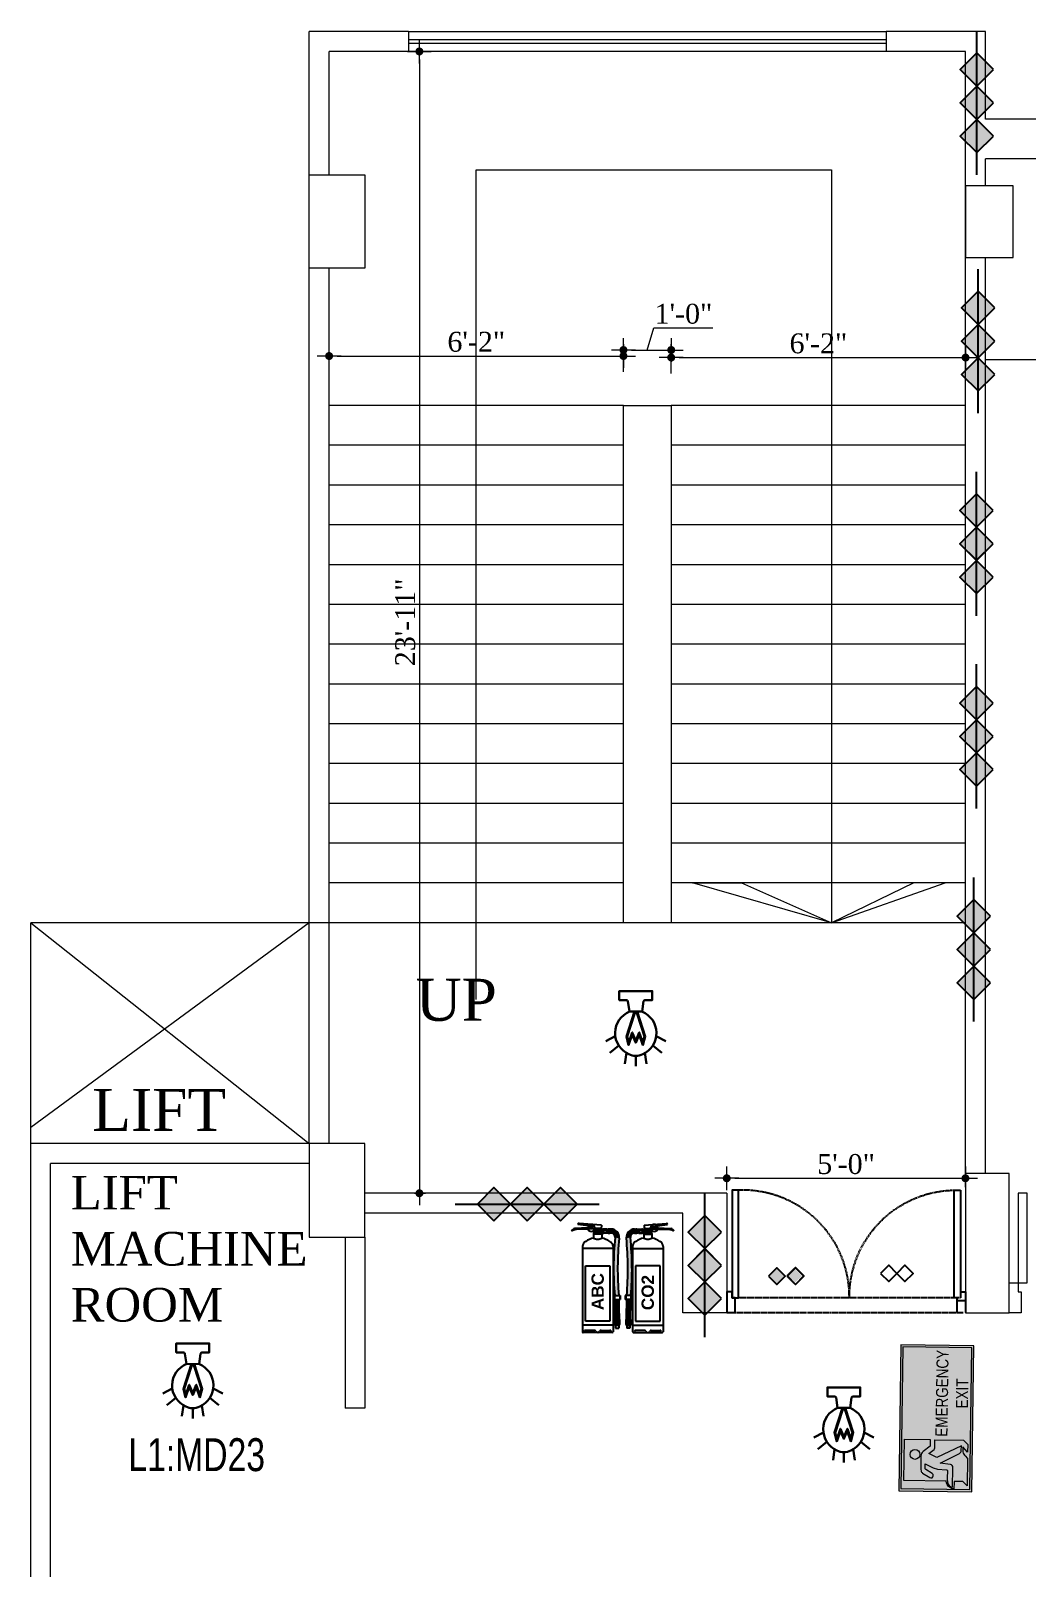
# Model space of a CAD drawing. Header units: inches. Extents: x -250485 to 735580, y -140410 to 288049.
# Drawn here: x 48651.8 to 48902.3, y 21495.1 to 21881.6 of the extents above; entities that cross this region are included whole.
import ezdxf

# ---------------------------------------------------------------- set-up
doc = ezdxf.new("R2010")
doc.units = ezdxf.units.IN
doc.header["$MEASUREMENT"] = 0
doc.header["$PDMODE"] = 35
doc.linetypes.add('DASH', pattern=[0.35, 0.25, -0.1])
doc.layers.get('0').update_dxf_attribs({"lineweight": 0})
doc.layers.get('Defpoints').update_dxf_attribs({"lineweight": 0})
for name, color, linetype in [('bp door', 40, 'Continuous'), ('fire rated wall', 7, 'Continuous'), ('FIREACC', 30, 'Continuous'), ('OUTSIDE', 253, 'Continuous')]:
    doc.layers.add(name, color=color, linetype=linetype)
for name, color, linetype, lineweight in [('COLUMN-2', 102, 'Continuous', 0), ('DIM 01', 250, 'Continuous', 9), ('DIM_WORKING', 7, 'Continuous', 0), ('DOOR', 222, 'Continuous', 0), ('Emergency Light', 251, 'Continuous', 15), ('Layer1', 134, 'Continuous', 0), ('sheet', 7, 'Continuous', 15), ('Smoke Detector', 7, 'Continuous', 15), ('Stair', 171, 'Continuous', 0), ('SYMBLE', 86, 'Continuous', 0), ('wall', 7, 'Continuous', 0), ('WALL (I)', 7, 'Continuous', 0), ('window', 140, 'Continuous', 0)]:
    doc.layers.add(name, color=color, linetype=linetype, lineweight=lineweight)
doc.styles.add('ARCH', font='times.ttf')
doc.styles.add('DIM-3', font='arial.ttf', dxfattribs={"width": 0.8, "height": 6})
doc.styles.add('REG', font='times.ttf')
doc.styles.get("Standard").update_dxf_attribs({"font": 'arialbd.ttf', "height": 24})
doc.dimstyles.new('Dim-Pres', dxfattribs={"dimtxt": 5.5, "dimasz": 2, "dimexe": 1.5, "dimexo": 1.5, "dimgap": 1, "dimtad": 3, "dimdec": 0, "dimzin": 3, "dimdsep": 46, "dimlunit": 4, "dimtxsty": 'REG', "dimblk": 'point', "dimcen": 2, "dimclrd": 256, "dimclre": 256, "dimclrt": 7, "dimadec": 0, "dimazin": 0, "dimtfac": 0.75, "dimtdec": 0, "dimtmove": 1, "dimatfit": 3, "dimldrblk": 'point', "dimfxl": 0, "dimtolj": 1, "dimtzin": 0, "dimlwd": -1, "dimlwe": -1, "dimarcsym": 1})

# ---------------------------------------------------------------- blocks, each defined once
blk = doc.blocks.new('bfg')
at = {"layer": 'fire rated wall'}
h = blk.add_hatch(color=1, dxfattribs=at)
h.dxf.hatch_style = 1
h.paths.add_polyline_path([(9432308.7, -5613534.5), (9432321.4, -5613547.3), (9432334.2, -5613534.5)])
h.paths.add_polyline_path([(9432334.2, -5613534.5), (9432321.4, -5613521.8), (9432308.7, -5613534.5)])
h.paths.add_polyline_path([(9432334.2, -5613534.5), (9432359.7, -5613534.5), (9432346.9, -5613521.8)])
h.paths.add_polyline_path([(9432334.2, -5613534.5), (9432346.9, -5613547.3), (9432359.7, -5613534.5)])
at = {"layer": 'fire rated wall', "color": 1, "elevation": 0}
for points in [[(9432321.4, -5613547.3), (9432334.2, -5613534.5), (9432321.4, -5613521.8), (9432308.7, -5613534.5)], [(9432346.9, -5613547.3), (9432359.7, -5613534.5), (9432346.9, -5613521.8), (9432334.2, -5613534.5)]]:
    blk.add_lwpolyline(points, close=True, dxfattribs=at)
blk.add_lwpolyline([(9432291.7, -5613534.5), (9432376.7, -5613534.5)], dxfattribs=at)
blk = doc.blocks.new('3HR RATE')
at = {"layer": 'fire rated wall', "xscale": 1.292997314696549, "yscale": 1.292997314696549, "zscale": 1.292997314696549}
for p in [(-12191616.2, 7245476.7), (-12191583.2, 7245476.7)]:
    blk.add_blockref('bfg', p, dxfattribs=at)
blk = doc.blocks.new('dot')
at = {"color": 4}
for p, q in [((-1.5, 0), (1.5, 0)), ((0, 1.5), (0, -1.5))]:
    blk.add_line(p, q, dxfattribs=at)
at = {"color": 6, "const_width": 0.5}
blk.add_lwpolyline([(-0.25, 0, 1), (0.25, 0, 1)], format="xyb", close=True, dxfattribs=at)
blk = doc.blocks.new('point')
blk.add_blockref('dot', (0, 0))
blk = doc.blocks.new('*D618')
at = {"layer": 'Defpoints', "color": 0, "ltscale": 30, "transparency": 16777216}
for p in [(48886.71, 21593.17), (48826.71, 21589.4), (48886.71, 21589.4)]:
    blk.add_point(p, dxfattribs=at)
at = {"layer": 'Layer1', "ltscale": 30, "transparency": 16777216}
for p, q in [((48826.71, 21590.9), (48826.71, 21594.67)), ((48828.71, 21593.17), (48884.71, 21593.17)), ((48886.71, 21590.9), (48886.71, 21594.67))]:
    blk.add_line(p, q, dxfattribs=at)
at = {"layer": 'Layer1', "ltscale": 30, "transparency": 16777216, "xscale": 2, "yscale": 2, "zscale": 2, "rotation": 180}
blk.add_blockref('point', (48826.71, 21593.17), dxfattribs=at)
at = {"layer": 'Layer1', "ltscale": 30, "transparency": 16777216, "xscale": 2, "yscale": 2, "zscale": 2}
blk.add_blockref('point', (48886.71, 21593.17), dxfattribs=at)
at = {"layer": 'Layer1', "color": 7, "ltscale": 30, "transparency": 16777216, "insert": (48856.71, 21596.71), "char_height": 5, "attachment_point": 5, "style": 'REG'}
blk.add_mtext('\\A1;5\'-0"', dxfattribs=at)
blk = doc.blocks.new('*D620')
at = {"layer": 'Defpoints', "color": 0, "ltscale": 30, "transparency": 16777216}
for p in [(48800.75, 21799.85), (48726.75, 21787.4), (48800.75, 21787.4)]:
    blk.add_point(p, dxfattribs=at)
at = {"layer": 'Layer1', "ltscale": 30, "transparency": 16777216}
for p, q in [((48726.75, 21795.85), (48726.75, 21801.35)), ((48800.75, 21795.85), (48800.75, 21801.35)), ((48728.75, 21799.85), (48798.75, 21799.85))]:
    blk.add_line(p, q, dxfattribs=at)
at = {"layer": 'Layer1', "ltscale": 30, "transparency": 16777216, "xscale": 2, "yscale": 2, "zscale": 2, "rotation": 180}
blk.add_blockref('point', (48726.75, 21799.85), dxfattribs=at)
at = {"layer": 'Layer1', "ltscale": 30, "transparency": 16777216, "xscale": 2, "yscale": 2, "zscale": 2}
blk.add_blockref('point', (48800.75, 21799.85), dxfattribs=at)
at = {"layer": 'Layer1', "color": 7, "ltscale": 30, "transparency": 16777216, "insert": (48763.75, 21803.4), "char_height": 5, "attachment_point": 5, "style": 'REG'}
blk.add_mtext('\\A1;6\'-2"', dxfattribs=at)
blk = doc.blocks.new('*D621')
at = {"layer": 'Defpoints', "color": 0, "ltscale": 30, "transparency": 16777216}
for p in [(48812.75, 21801.36), (48800.75, 21787.4), (48812.75, 21787.4)]:
    blk.add_point(p, dxfattribs=at)
at = {"layer": 'Layer1', "ltscale": 30, "transparency": 16777216}
for p, q in [((48806.75, 21801.36), (48808.42, 21806.9)), ((48808.42, 21806.9), (48823.25, 21806.9)), ((48800.75, 21797.36), (48800.75, 21802.86)), ((48802.75, 21801.36), (48810.75, 21801.36)), ((48812.75, 21797.36), (48812.75, 21802.86))]:
    blk.add_line(p, q, dxfattribs=at)
at = {"layer": 'Layer1', "ltscale": 30, "transparency": 16777216, "xscale": 2, "yscale": 2, "zscale": 2, "rotation": 180}
blk.add_blockref('point', (48800.75, 21801.36), dxfattribs=at)
at = {"layer": 'Layer1', "ltscale": 30, "transparency": 16777216, "xscale": 2, "yscale": 2, "zscale": 2}
blk.add_blockref('point', (48812.75, 21801.36), dxfattribs=at)
at = {"layer": 'Layer1', "color": 7, "ltscale": 30, "transparency": 16777216, "insert": (48815.83, 21810.44), "char_height": 5, "attachment_point": 5, "style": 'REG'}
blk.add_mtext('\\A1;1\'-0"', dxfattribs=at)
blk = doc.blocks.new('*D622')
at = {"layer": 'Defpoints', "color": 0, "ltscale": 30, "transparency": 16777216}
for p in [(48886.75, 21799.46), (48812.75, 21787.4), (48886.75, 21787.4)]:
    blk.add_point(p, dxfattribs=at)
at = {"layer": 'Layer1', "ltscale": 30, "transparency": 16777216}
for p, q in [((48812.75, 21795.46), (48812.75, 21800.96)), ((48886.75, 21795.46), (48886.75, 21800.96)), ((48814.75, 21799.46), (48884.75, 21799.46))]:
    blk.add_line(p, q, dxfattribs=at)
at = {"layer": 'Layer1', "ltscale": 30, "transparency": 16777216, "xscale": 2, "yscale": 2, "zscale": 2, "rotation": 180}
blk.add_blockref('point', (48812.75, 21799.46), dxfattribs=at)
at = {"layer": 'Layer1', "ltscale": 30, "transparency": 16777216, "xscale": 2, "yscale": 2, "zscale": 2}
blk.add_blockref('point', (48886.75, 21799.46), dxfattribs=at)
at = {"layer": 'Layer1', "color": 7, "ltscale": 30, "transparency": 16777216, "insert": (48849.75, 21803), "char_height": 5, "attachment_point": 5, "style": 'REG'}
blk.add_mtext('\\A1;6\'-2"', dxfattribs=at)
blk = doc.blocks.new('*D623')
at = {"layer": 'Defpoints', "color": 0, "ltscale": 30, "transparency": 16777216}
for p in [(48746.75, 21876.4), (48746.75, 21589.4), (48749.45, 21589.4)]:
    blk.add_point(p, dxfattribs=at)
at = {"layer": 'Layer1', "ltscale": 30, "transparency": 16777216}
for p, q in [((48748.25, 21876.4), (48750.95, 21876.4)), ((48749.45, 21874.4), (48749.45, 21591.4)), ((48748.25, 21589.4), (48750.95, 21589.4))]:
    blk.add_line(p, q, dxfattribs=at)
at = {"layer": 'Layer1', "ltscale": 30, "transparency": 16777216, "xscale": 2, "yscale": 2, "zscale": 2}
for p, rotation in [((48749.45, 21876.4), 90), ((48749.45, 21589.4), 270)]:
    blk.add_blockref('point', p, dxfattribs=dict(at, rotation=rotation))
at = {"layer": 'Layer1', "color": 7, "ltscale": 30, "transparency": 16777216, "insert": (48745.91, 21732.9), "char_height": 5, "attachment_point": 5, "rotation": 90, "style": 'REG'}
blk.add_mtext('\\A1;23\'-11"', dxfattribs=at)
blk = doc.blocks.new('ffhfhdghf')
at = {"ltscale": 100000, "extrusion": (0.163724, -1.51968e-14, 0.986506)}
h = blk.add_hatch(color=1, dxfattribs=at)
h.paths.add_polyline_path([(-12451.4, -21739.93), (-12453.48, -21742), (-12451.41, -21744.06), (-12451.4, -21744.06), (-12451.4, -21744.06), (-12449.33, -21742)])
h.paths.add_polyline_path([(-12453.48, -21746.13), (-12451.4, -21748.2), (-12449.33, -21746.13), (-12451.4, -21744.06), (-12451.4, -21744.07), (-12451.41, -21744.06)])
at = {"ltscale": 100000}
h = blk.add_hatch(color=1, dxfattribs=at)
h.paths.add_polyline_path([(22064.87, -12450.74), (22066.97, -12452.84), (22069.06, -12450.75), (22069.05, -12450.74), (22069.06, -12450.73), (22066.97, -12448.64)])
h.paths.add_polyline_path([(22071.15, -12452.84), (22073.25, -12450.74), (22071.15, -12448.64), (22069.06, -12450.73), (22069.07, -12450.74), (22069.06, -12450.75)])
at = {"layer": 'bp door', "color": 1}
for p, q in [((22023.72, -12446.8), (22023.72, -12441.53)), ((22025.84, -12441.53), (22025.84, -12445.22)), ((22025.04, -12446.8), (22023.72, -12446.8)), ((22025.04, -12472.32), (22025.04, -12445.22)), ((22026.63, -12445.22), (22026.63, -12472.32))]:
    blk.add_line(p, q, dxfattribs=at)
at = {"layer": 'bp door', "color": 1, "linetype": 'DASH'}
for p, q in [((22081.61, -12441.53), (22024.25, -12441.53)), ((22025.04, -12445.22), (22080.82, -12445.22))]:
    blk.add_line(p, q, dxfattribs=at)
at = {"layer": 'bp door', "color": 1, "extrusion": (-0.163724, 0, 0.986506)}
blk.add_line((22023.72, -12444.53), (22025.78, -12444.53, 0.34), dxfattribs=at)
at = {"layer": 'bp door', "color": 1}
for points in [[(22081.61, -12445.22), (22082.41, -12445.22), (22082.41, -12446.8), (22083.72, -12446.8), (22083.72, -12441.53), (22081.61, -12441.53)], [(22080.82, -12472.32), (22082.41, -12472.32), (22082.41, -12445.22), (22080.82, -12445.22)], [(22068.56, -12450.75), (22066.46, -12448.65), (22064.36, -12450.75), (22066.46, -12452.85)], [(22068.57, -12450.74), (22066.47, -12448.64), (22064.37, -12450.74), (22066.47, -12452.84)], [(22073.25, -12450.74), (22071.15, -12448.64), (22069.05, -12450.74), (22071.15, -12452.84)]]:
    blk.add_lwpolyline(points, close=True, dxfattribs=at)
at = {"layer": 'bp door', "color": 1, "extrusion": (0.163724, -1.51968e-14, 0.986506), "elevation": 3605.81}
for points in [[(-12451.41, -21744.06), (-12449.34, -21741.99), (-12451.41, -21739.92), (-12453.48, -21741.99)], [(-12451.4, -21744.07), (-12449.33, -21742), (-12451.4, -21739.93), (-12453.48, -21742)], [(-12451.4, -21748.2), (-12449.33, -21746.13), (-12451.4, -21744.06), (-12453.48, -21746.13)]]:
    blk.add_lwpolyline(points, close=True, dxfattribs=at)
at = {"layer": 'bp door', "color": 1, "linetype": 'DASH'}
blk.add_arc((22079.74, -12445.53), 26.8, 179.3284, 272.3206, dxfattribs=at)
at = {"layer": 'bp door', "color": 1, "linetype": 'DASH', "extrusion": (8.20373e-15, -1.51906e-14, -1)}
blk.add_ellipse((22026.13, -12445.53), major_axis=(18.95, -18.95), ratio=1, start_param=5.486066, end_param=7.109086, dxfattribs=at)
blk = doc.blocks.new('A$C16DB04AD')
at = {"layer": 'Emergency Light', "color": 154, "lineweight": 30}
for p, q in [((-6.54, -14.39), (-9.59, -15.98)), ((6.54, -14.39), (9.59, -15.98)), ((-5.43, -17.4), (-8.33, -19.77)), ((5.43, -17.4), (8.33, -19.77)), ((-2.95, -19.78), (-3.46, -23.22)), ((0, -20.7), (0, -24)), ((2.95, -19.78), (3.46, -23.22))]:
    blk.add_line(p, q, dxfattribs=at)
blk.add_lwpolyline([(-2, -6.57), (-2.49, -3.28, 0.371278), (-2.94, -2.89), (-5.25, -2.89), (-5.25, 0), (5.25, 0), (5.25, -2.89), (2.94, -2.89, 0.371278), (2.49, -3.28), (2, -6.57)], format="xyb", dxfattribs=at)
at = {"layer": 'Emergency Light', "color": 1, "lineweight": 30}
blk.add_lwpolyline([(-0.43, -6.57), (-3.01, -14.48), (-2.28, -17.27), (-1.1, -13.91), (0, -16.5), (1.1, -13.91), (2.28, -17.27), (3.01, -14.48), (0.43, -6.57)], dxfattribs=at)
blk.add_lwpolyline([(0.43, -7.28, 0.690361), (-0.43, -7.28), (-2.75, -14.5), (-2.25, -16.42), (-1.12, -13.21), (0, -15.86), (1.12, -13.21), (2.25, -16.42), (2.75, -14.5), (0.43, -7.28)], format="xyb", dxfattribs=at)
at = {"layer": 'Emergency Light', "color": 154, "lineweight": 30}
blk.add_lwpolyline([(-2.02, -6.58), (2, -6.57)], dxfattribs=at)
for centre, radius, start, end in [((0.78, -13.41), 7.38, 112.0671, 245.9767), ((-0.78, -13.41), 7.38, 294.0233, 67.9329), ((0, -15.96), 4.74, 241.9689, 298.0311)]:
    blk.add_arc(centre, radius, start, end, dxfattribs=at)
blk = doc.blocks.new('WFE')
h = blk.add_hatch(color=255)
h.dxf.hatch_style = 1
h.paths.add_polyline_path([(-267898.14, 138466.65), (-267925.22, 138466.65), (-267925.22, 138453.12), (-267898.14, 138453.12)])
at = {"true_color": 0x00823c}
h = blk.add_hatch(color=116, dxfattribs=at)
h.dxf.hatch_style = 1
h.paths.add_polyline_path([(-267898.53, 138466.27), (-267924.83, 138466.27), (-267924.83, 138453.5), (-267898.53, 138453.5)])
h = blk.add_hatch(color=7)
h.dxf.hatch_style = 1
edge = h.paths.add_edge_path()
edge.add_line((-267915.67, 138465.76), (-267915.67, 138460.96))
edge.add_line((-267915.67, 138460.96), (-267916.89, 138460.95))
edge.add_line((-267916.89, 138460.95), (-267917.87, 138462.22))
edge.add_arc((-267918.79, 138461.48), 1.18, 38.6997, 89.1552)
edge.add_line((-267918.77, 138462.66), (-267920.97, 138462.66))
edge.add_arc((-267920.89, 138460.14), 2.52, 91.7797, 103.5408)
edge.add_arc((-267921.27, 138461.83), 0.786, 105.7358, 142.6328)
edge.add_line((-267921.89, 138462.31), (-267922.7, 138460.97))
edge.add_arc((-267922.33, 138460.73), 0.434, 146.6305, 329.27)
edge.add_line((-267921.96, 138460.51), (-267921.24, 138461.73))
edge.add_arc((-267921.09, 138461.64), 0.176, 91.289, 148.2105, ccw=False)
edge.add_line((-267921.09, 138461.82), (-267920.17, 138461.82))
edge.add_line((-267920.17, 138461.82), (-267920.91, 138460.36))
edge.add_line((-267920.91, 138460.36), (-267921.1, 138459.57))
edge.add_line((-267921.1, 138459.57), (-267921.25, 138457.85))
edge.add_arc((-267921.37, 138457.83), 0.125, -85.898, 7.6051, ccw=False)
edge.add_line((-267921.36, 138457.71), (-267922.79, 138457.71))
edge.add_arc((-267922.82, 138454.18), 3.53, 89.4971, 101.3594)
edge.add_arc((-267923.32, 138456.51), 1.15, 100.0089, 171.4142)
edge.add_line((-267924.45, 138456.68), (-267920.81, 138456.69))
edge.add_arc((-267920.77, 138457.28), 0.589, 266.7226, 344.0757)
edge.add_line((-267920.21, 138457.12), (-267920.01, 138459.09))
edge.add_line((-267920.01, 138459.09), (-267918.13, 138455.48))
edge.add_arc((-267917.62, 138455.74), 0.573, 207.3378, 270.1311)
edge.add_line((-267917.62, 138455.17), (-267916.72, 138455.17))
edge.add_line((-267916.72, 138455.17), (-267918.94, 138459.69))
edge.add_line((-267918.94, 138459.69), (-267918.25, 138461.19))
edge.add_line((-267918.25, 138461.19), (-267917.51, 138460.24))
edge.add_arc((-267917.16, 138460.56), 0.468, 222.2016, 269.5545)
edge.add_line((-267917.16, 138460.09), (-267915.67, 138460.09))
edge.add_line((-267915.67, 138460.09), (-267915.67, 138454.79))
edge.add_line((-267915.67, 138454.79), (-267916.48, 138453.99))
edge.add_line((-267916.48, 138453.99), (-267917.89, 138453.99))
edge.add_line((-267917.89, 138453.99), (-267916.91, 138454.91))
edge.add_line((-267916.91, 138454.91), (-267917.87, 138454.91))
edge.add_arc((-267917.29, 138453.25), 1.76, 109.0672, 137.8746)
edge.add_line((-267918.6, 138454.43), (-267919.06, 138453.99))
edge.add_line((-267919.06, 138453.99), (-267924.15, 138453.99))
edge.add_line((-267924.15, 138453.99), (-267923.36, 138454.78))
edge.add_line((-267923.36, 138454.78), (-267923.36, 138456.44))
edge.add_line((-267923.36, 138456.44), (-267924.83, 138456.43))
edge.add_arc((-267918.88, 138454.19), 6.36, 150.9073, 159.3468, ccw=False)
edge.add_arc((-267923.35, 138456.57), 1.3, 89.7522, 146.6944, ccw=False)
edge.add_line((-267923.34, 138457.87), (-267923.34, 138465.76))
edge.add_line((-267923.34, 138465.76), (-267915.67, 138465.76))
edge = h.paths.add_edge_path(flags=16)
edge.add_arc((-267918.45, 138463.76), 0.912, 0, 360)
h = blk.add_hatch(color=7)
h.dxf.hatch_style = 1
h.paths.add_polyline_path([(-267910.19, 138462.55), (-267910.19, 138463.83), (-267907.55, 138463.83), (-267909.18, 138465.36), (-267907.54, 138465.36), (-267905.16, 138463.19), (-267907.53, 138461.02), (-267909.19, 138461.02), (-267907.55, 138462.55)])
at = {"color": 255}
blk.add_lwpolyline([(-267898.14, 138466.65), (-267925.22, 138466.65), (-267925.22, 138453.12), (-267898.14, 138453.12)], close=True, dxfattribs=at)
at = {"color": 116, "true_color": 0x00823c}
blk.add_lwpolyline([(-267898.53, 138466.27), (-267924.83, 138466.27), (-267924.83, 138453.5), (-267898.53, 138453.5)], close=True, dxfattribs=at)
at = {"color": 255}
blk.add_lwpolyline([(-267915.67, 138465.76), (-267915.67, 138460.96), (-267916.89, 138460.95), (-267917.87, 138462.22, 0.223781), (-267918.77, 138462.66), (-267920.97, 138462.66, 0.051363), (-267921.48, 138462.59, 0.162399), (-267921.89, 138462.31), (-267922.7, 138460.97, 1.023303), (-267921.96, 138460.51), (-267921.24, 138461.73, -0.253603), (-267921.09, 138461.82), (-267920.17, 138461.82), (-267920.91, 138460.36), (-267921.1, 138459.57), (-267921.25, 138457.85, -0.432237), (-267921.36, 138457.71), (-267922.79, 138457.71, 0.051805), (-267923.52, 138457.64, 0.322053), (-267924.45, 138456.68), (-267920.81, 138456.69, 0.350945), (-267920.21, 138457.12), (-267920.01, 138459.09), (-267918.13, 138455.48, 0.281056), (-267917.62, 138455.17), (-267916.72, 138455.17), (-267918.94, 138459.69), (-267918.25, 138461.19), (-267917.51, 138460.24, 0.209607), (-267917.16, 138460.09), (-267915.67, 138460.09), (-267915.67, 138454.79), (-267916.48, 138453.99), (-267917.89, 138453.99), (-267916.91, 138454.91), (-267917.87, 138454.91, 0.126362), (-267918.6, 138454.43), (-267919.06, 138453.99), (-267924.15, 138453.99), (-267923.36, 138454.78), (-267923.36, 138456.44), (-267924.83, 138456.43, -0.036841), (-267924.44, 138457.28, -0.253699), (-267923.34, 138457.87), (-267923.34, 138465.76), (-267915.67, 138465.76)], format="xyb", close=True, dxfattribs=at)
blk.add_circle((-267918.45, 138463.76), 0.912, dxfattribs=at)
at = {"layer": 'DIM 01', "color": 255, "lineweight": -2, "insert": (-267908.26, 138460.02), "char_height": 2.2352, "attachment_point": 1, "style": 'DIM-3'}
blk.add_mtext_dynamic_manual_height_columns('\\pi-6.82409;{\\C0;EMERGENCY\\P\\pi-1.53473;EXIT}', width=2.2352, gutter_width=11.18, heights=[0], dxfattribs=at)
blk = doc.blocks.new('*U196')
at = {"layer": 'OUTSIDE', "linetype": 'Continuous'}
for points in [[(-100.1, 481.8), (-104.2, 460.2), (-78.9, 477.6)], [(-78.9, 477.6), (-104.2, 460.2), (-84.3, 462.4)], [(-84.3, 462.4), (-104.2, 460.2), (-76.6, 321.2)], [(-104.2, 460.2), (-96.6, 320.1), (-76.6, 321.2)], [(-85.3, 498), (-100.1, 481.8), (-46.6, 485.8)], [(-46.6, 485.8), (-100.1, 481.8), (-64, 484)], [(-64, 484), (-100.1, 481.8), (-78.9, 477.6)], [(-64.2, 504), (-85.3, 498), (-52.4, 503.4)], [(-52.4, 503.4), (-85.3, 498), (-46.6, 502.2)], [(-43.2, 502.2), (-85.3, 498), (-43.2, 485.8)], [(-85.3, 498), (-43.2, 502.2), (-46.6, 502.2)], [(-85.3, 498), (-46.6, 485.8), (-43.2, 485.8)], [(-52.4, 503.4), (-58.3, 504), (-64.2, 504)], [(-46.6, 485.8), (-64, 484), (-52.4, 484.6)], [(-52.4, 484.6), (-64, 484), (-58.3, 484)], [(-96.6, 320.1), (-102.4, 180), (-82.5, 180)], [(-76.6, 321.2), (-96.6, 320.1), (-82.5, 180)], [(-82, 160), (-102.8, 111), (-82.8, 111)], [(-102, 160), (-102.8, 111), (-82, 160)], [(-102.8, 111), (-104.2, 62), (-84.2, 62)], [(-82.8, 111), (-102.8, 111), (-84.2, 62)]]:
    blk.add_solid(points, dxfattribs=at)
blk = doc.blocks.new('*U195')
at = {"layer": 'OUTSIDE', "linetype": 'Continuous'}
for points in [[(0, 488.3), (-0.7, 487.2), (0.9, 485.5)], [(-0.7, 487.2), (-0.3, 486), (0.9, 485.5)], [(0.4, 499.9), (0, 488.3), (0.9, 485.5)], [(0.8, 499.9), (0.4, 499.9), (0.9, 485.5)], [(0.9, 499.9), (0.8, 499.9), (0.9, 485.5)], [(0.9, 499.9), (0.9, 485.5), (1.7, 488.3)], [(1.2, 499.9), (0.9, 499.9), (1.7, 488.3)], [(1.7, 488.3), (0.9, 485.5), (2.4, 487.2)], [(2.4, 487.2), (0.9, 485.5), (2, 486)]]:
    blk.add_solid(points, dxfattribs=at)
blk = doc.blocks.new('CO2')
at = {"layer": 'FIREACC', "color": 31}
for p, q in [((-39657, 31717.2), (-39568.9, 31723.6)), ((-39657, 31717.2), (-39655.8, 31701.2)), ((-39605.9, 31714.1), (-39564.7, 31719.9)), ((-39658, 31682), (-39626, 31682)), ((-39658, 31682), (-39658, 31666)), ((-39657.2, 31685.2), (-39626.8, 31685.2)), ((-39657.2, 31683.6), (-39657.2, 31682)), ((-39657.2, 31683.6), (-39626.8, 31683.6)), ((-39630.5, 31701.2), (-39655.9, 31701.2)), ((-39655.9, 31685.2), (-39655.9, 31701.2)), ((-39655.3, 31701.2), (-39655.7, 31707.1)), ((-39651.6, 31705.1), (-39631.2, 31704)), ((-39651.5, 31703.5), (-39651.6, 31705.1)), ((-39651.6, 31702.6), (-39630.7, 31701.9)), ((-39630.7, 31704), (-39626.1, 31703.7)), ((-39630.2, 31701.9), (-39604.6, 31701.1)), ((-39628.1, 31701.2), (-39630, 31701.2)), ((-39628.1, 31697.8), (-39628.1, 31701.2)), ((-39628.1, 31685.2), (-39628.1, 31697.1)), ((-39626.8, 31683.6), (-39626.8, 31682)), ((-39626, 31682), (-39626, 31666)), ((-39623.8, 31709.3), (-39623.6, 31706.3)), ((-39623.7, 31707.7), (-39603.7, 31706.7)), ((-39621.8, 31711.8), (-39606.4, 31714)), ((-39604.2, 31701.1), (-39557.5, 31699.5)), ((-39603.3, 31706.6), (-39552.1, 31703.9)), ((-39702, 31633.6), (-39702, 31300.6)), ((-39582, 31633.6), (-39582, 31300.6)), ((-39655.3, 31305.6), (-39691, 31305.6)), ((-39628.7, 31305.6), (-39593.9, 31305.6))]:
    blk.add_line(p, q, dxfattribs=at)
for centre, radius in [((-39653.4, 31703.3), 0.818), ((-39642, 31693.2), 8), ((-39642, 31693.2), 7.11)]:
    blk.add_circle(centre, radius, dxfattribs=at)
for centre, radius, start, end in [((-39568.7, 31719.6), 4, 4.1612, 94.1612), ((-39641.5, 31581.1), 86.5, 100.99993, 123.20795), ((-39657.2, 31684.4), 0.8, 90, 270), ((-39653.4, 31703.3), 1.96, 184.1612, 4.1612), ((-39626.8, 31684.4), 0.8, 270, 90), ((-39626, 31706.1), 2.4, 266.92009, 4.1612), ((-39642.5, 31581.1), 86.5, 56.79205, 79.00007), ((-39621.4, 31709.5), 2.4, 97.99051, 184.1612), ((-39562.3, 31655.6), 44.2, 59.97461, 83.80661), ((-39555.6, 31687.7), 16.6, 21.92135, 77.92691), ((-39675.9, 31630.6), 26.3, 119.53105, 173.38982), ((-39608.1, 31630.6), 26.3, 6.61018, 60.46895), ((-39697.8, 31302.3), 4.51, 202.08138, 252.76633), ((-39699.4, 31302.4), 4.45, 276.37731, 340.98679), ((-39686.5, 31298.3), 9.06, 135.26832, 162.98104), ((-39690.5, 31301.8), 3.74, 83.25735, 130.41736), ((-39654.9, 31298.8), 6.79, 39.64174, 93.39989), ((-39642.3, 31305.7), 7.75, 199.80056, 272.52003), ((-39641.7, 31305.7), 7.75, 267.47997, 340.19944), ((-39629.1, 31298.8), 6.79, 86.60011, 140.35826), ((-39593.5, 31301.8), 3.74, 49.58264, 96.74265), ((-39597.5, 31298.3), 9.06, 17.01896, 44.73168), ((-39584.6, 31302.4), 4.45, 199.01321, 263.62269), ((-39586.2, 31302.3), 4.51, 287.23367, 337.91862)]:
    blk.add_arc(centre, radius, start, end, dxfattribs=at)
at = {"layer": 'OUTSIDE', "color": 31}
for p, q in [((-39694.1, 31701.2), (-39689.3, 31701.2)), ((-39677.2, 31701.2), (-39665.8, 31701.2)), ((-39677.2, 31701.2), (-39677.2, 31685.2)), ((-39677.2, 31697.8), (-39665.5, 31697.8)), ((-39677.2, 31688.6), (-39665.5, 31688.6)), ((-39677.2, 31685.2), (-39665.8, 31685.2)), ((-39677.1, 31698.9), (-39665.5, 31698.9)), ((-39677.1, 31687.5), (-39665.5, 31687.5)), ((-39661.2, 31699.5), (-39655.9, 31699.5)), ((-39661.2, 31699.5), (-39661.2, 31686.9)), ((-39661.2, 31695.5), (-39655.9, 31695.5)), ((-39661.2, 31690.9), (-39655.9, 31690.9)), ((-39661.2, 31686.9), (-39655.9, 31686.9)), ((-39655.8, 31701.2), (-39655.3, 31701.2)), ((-39644.9, 31695), (-39646.8, 31696.2)), ((-39642.7, 31689.4), (-39644.7, 31699.8)), ((-39642.4, 31697.9), (-39642.7, 31688.6)), ((-39642.4, 31697.9), (-39642, 31697.9)), ((-39641.7, 31697.9), (-39642, 31697.9)), ((-39641.7, 31697.9), (-39642, 31697.9)), ((-39641.7, 31697.9), (-39641.3, 31688.6)), ((-39641.3, 31689.4), (-39639.3, 31699.8)), ((-39639.1, 31695), (-39637.2, 31696.2)), ((-39632.4, 31706.4), (-39630.6, 31706.4)), ((-39630.6, 31705.7), (-39632.4, 31705.7)), ((-39702, 31626), (-39582, 31626)), ((-39702, 31326), (-39582, 31326)), ((-39699.2, 31298), (-39584.8, 31298))]:
    blk.add_line(p, q, dxfattribs=at)
at = {"layer": 'OUTSIDE', "color": 1}
for p, q in [((-39694.1, 31685.2), (-39689.3, 31685.2)), ((-39677.3, 31699.8), (-39679.9, 31699.8)), ((-39677.3, 31686.6), (-39679.9, 31686.6)), ((-39690, 31557.8), (-39690, 31341.8)), ((-39594, 31557.8), (-39690, 31557.8)), ((-39594, 31341.8), (-39594, 31557.8)), ((-39730, 31442), (-39730, 31426)), ((-39702, 31442), (-39730, 31442)), ((-39702, 31426), (-39730, 31426)), ((-39727.9, 31442), (-39727.9, 31426)), ((-39708, 31442), (-39708, 31426)), ((-39727.7, 31347.6), (-39727.7, 31346)), ((-39708.5, 31347.6), (-39727.7, 31347.6)), ((-39727.2, 31346), (-39727.7, 31346)), ((-39727.7, 31346), (-39727.7, 31328)), ((-39727.2, 31345.9), (-39727.2, 31328)), ((-39710.1, 31326), (-39726.1, 31326)), ((-39724.9, 31325), (-39724.9, 31326)), ((-39724.9, 31325), (-39711.3, 31325)), ((-39721.9, 31346), (-39724.3, 31346)), ((-39724.3, 31345.9), (-39724.3, 31328)), ((-39724.3, 31325), (-39724.3, 31314)), ((-39724.3, 31324.1), (-39711.8, 31324.1)), ((-39711.8, 31314), (-39724.3, 31314)), ((-39721.9, 31345.9), (-39721.9, 31328)), ((-39719.3, 31326), (-39719.3, 31346)), ((-39716.9, 31346), (-39719.3, 31346)), ((-39716.9, 31326), (-39716.9, 31346)), ((-39716.9, 31326), (-39716.9, 31346)), ((-39714.2, 31346), (-39711.8, 31346)), ((-39714.2, 31345.9), (-39714.2, 31328)), ((-39711.8, 31345.9), (-39711.8, 31328)), ((-39711.8, 31325), (-39711.8, 31314)), ((-39711.3, 31325), (-39711.3, 31326)), ((-39708.9, 31346), (-39708.5, 31346)), ((-39708.9, 31345.9), (-39708.9, 31328)), ((-39708.5, 31347.6), (-39708.5, 31346)), ((-39708.5, 31346), (-39708.5, 31328)), ((-39690, 31341.8), (-39594, 31341.8))]:
    blk.add_line(p, q, dxfattribs=at)
at = {"layer": 'OUTSIDE', "color": 31}
for centre, radius, start, end in [((-39617.3, 31705.9), 14, 181.02547, 178.22043), ((-39617.3, 31705.9), 13.6, 181.05848, 178.16313), ((-39694, 31669), 32.2, 90.15564, 185.02626), ((-40885.3, 31546.6), 1165.4, 354.85061, 5.88868), ((-39694, 31669), 16.2, 90.32515, 183.77265), ((-40874.1, 31547.2), 1170.2, 354.84439, 5.92271), ((-39691.3, 31730.2), 45.1, 272.48361, 284.54484), ((-39666, 31693.8), 7.45, 50.21268, 88.81165), ((-39666, 31692.6), 7.45, 271.18835, 309.78732), ((-39665.6, 31700.9), 1.98, 271.9881, 358.95264), ((-39667.9, 31693.2), 5.13, 297.45336, 62.54664), ((-39665.6, 31685.5), 1.98, 1.04736, 88.0119), ((-39644.1, 31689.8), 27.6, 239.68368, 274.3046), ((-39642, 31693.2), 5.65, 115.63076, 148.08375), ((-39642, 31693.2), 3.41, 125.50028, 148.08375), ((-39642, 31687.6), 1.22, 124.6063, 55.80088), ((-39639.5, 31687.9), 25.7, 264.39622, 301.6155), ((-39642, 31693.2), 3.41, 31.91625, 54.49972), ((-39642, 31693.2), 5.65, 31.91625, 64.36924), ((-39632.4, 31706), 0.343, 90, 270), ((-39630.6, 31706), 0.343, 270, 90)]:
    blk.add_arc(centre, radius, start, end, dxfattribs=at)
at = {"layer": 'OUTSIDE', "color": 1}
for centre, radius, start, end in [((-39691.3, 31656.2), 45.1, 75.45516, 87.51639), ((-42910.4, 31458.9), 3186.3, 357.99747, 359.40765), ((-42910.4, 31458.9), 3202.3, 358.00748, 359.41061), ((-39724.8, 31328.7), 2.97, 192.25412, 244.01904), ((-39724.3, 31328.7), 2.97, 192.25412, 244.01904), ((-39721.4, 31328.7), 2.97, 192.25412, 244.01904), ((-39719, 31328.7), 2.97, 192.25412, 244.01904), ((-39717.1, 31328.7), 2.97, 295.98096, 347.74588), ((-39714.7, 31328.7), 2.97, 295.98096, 347.74588), ((-39711.8, 31328.7), 2.97, 295.98096, 347.74588), ((-39711.4, 31328.7), 2.97, 295.98096, 347.74588)]:
    blk.add_arc(centre, radius, start, end, dxfattribs=at)
at = {"layer": 'OUTSIDE', "color": 1, "linetype": 'Continuous', "xscale": 0.8000000000029104, "yscale": 0.7999999999992724, "zscale": 0.7999999999999443}
blk.add_blockref('*U196', (-39642.7, 31298), dxfattribs=at)
at = {"layer": 'OUTSIDE', "color": 31, "linetype": 'Continuous', "xscale": 0.8000000000029104, "yscale": 0.7999999999992724, "zscale": 0.7999999999999443}
blk.add_blockref('*U195', (-39642.7, 31298), dxfattribs=at)
at = {"layer": 'sheet', "color": 5, "insert": (-39666.5, 31384.5), "char_height": 48, "width": 165, "attachment_point": 1, "rotation": 90}
blk.add_mtext('{\\C6;CO2}', dxfattribs=at)
blk = doc.blocks.new('ABC')
at = {"layer": 'FIREACC', "color": 11}
for p, q in [((-39151.6, 31714.1), (-39192.8, 31719.9)), ((-39100.5, 31717.2), (-39188.6, 31723.6)), ((-39100.5, 31717.2), (-39101.7, 31701.2)), ((-39154.2, 31706.6), (-39205.4, 31703.9)), ((-39153.3, 31701.1), (-39200, 31699.5)), ((-39133.8, 31707.7), (-39153.8, 31706.7)), ((-39127.3, 31701.9), (-39152.9, 31701.1)), ((-39135.7, 31711.8), (-39151.1, 31714)), ((-39133.7, 31709.3), (-39133.9, 31706.3)), ((-39099.5, 31682), (-39131.5, 31682)), ((-39131.5, 31682), (-39131.5, 31666)), ((-39126.8, 31704), (-39131.4, 31703.7)), ((-39100.3, 31685.2), (-39130.7, 31685.2)), ((-39130.7, 31683.6), (-39130.7, 31682)), ((-39100.3, 31683.6), (-39130.7, 31683.6)), ((-39129.4, 31697.8), (-39129.4, 31701.2)), ((-39129.4, 31701.2), (-39127.5, 31701.2)), ((-39129.4, 31685.2), (-39129.4, 31697.1)), ((-39127, 31701.2), (-39101.6, 31701.2)), ((-39105.9, 31702.6), (-39126.8, 31701.9)), ((-39105.9, 31705.1), (-39126.3, 31704)), ((-39106, 31703.5), (-39105.9, 31705.1)), ((-39102.2, 31701.2), (-39101.8, 31707.1)), ((-39101.6, 31685.2), (-39101.6, 31701.2)), ((-39100.3, 31683.6), (-39100.3, 31682)), ((-39099.5, 31682), (-39099.5, 31666)), ((-39175.5, 31633.6), (-39175.5, 31300.6)), ((-39055.5, 31633.6), (-39055.5, 31300.6)), ((-39128.8, 31305.6), (-39163.6, 31305.6)), ((-39102.2, 31305.6), (-39066.5, 31305.6))]:
    blk.add_line(p, q, dxfattribs=at)
for centre, radius in [((-39115.5, 31693.2), 8), ((-39115.5, 31693.2), 7.11), ((-39104.1, 31703.3), 0.818)]:
    blk.add_circle(centre, radius, dxfattribs=at)
for centre, radius, start, end in [((-39188.8, 31719.6), 4, 85.8388, 175.8388), ((-39201.9, 31687.7), 16.6, 102.07309, 158.07865), ((-39195.2, 31655.6), 44.2, 96.19339, 120.02539), ((-39115, 31581.1), 86.5, 100.99993, 123.20795), ((-39136.1, 31709.5), 2.4, 355.8388, 82.00949), ((-39131.5, 31706.1), 2.4, 175.8388, 273.07991), ((-39130.7, 31684.4), 0.8, 90, 270), ((-39104.1, 31703.3), 1.96, 175.8388, 355.8388), ((-39100.3, 31684.4), 0.8, 270, 90), ((-39116, 31581.1), 86.5, 56.79205, 79.00007), ((-39149.4, 31630.6), 26.3, 119.53105, 173.38982), ((-39081.6, 31630.6), 26.3, 6.61018, 60.46895), ((-39171.3, 31302.3), 4.51, 202.08138, 252.76633), ((-39172.9, 31302.4), 4.45, 276.37731, 340.98679), ((-39160, 31298.3), 9.06, 135.26832, 162.98104), ((-39164, 31301.8), 3.74, 83.25735, 130.41736), ((-39128.4, 31298.8), 6.79, 39.64174, 93.39989), ((-39115.8, 31305.7), 7.75, 199.80056, 272.52003), ((-39115.2, 31305.7), 7.75, 267.47997, 340.19944), ((-39102.6, 31298.8), 6.79, 86.60011, 140.35826), ((-39067, 31301.8), 3.74, 49.58264, 96.74265), ((-39071, 31298.3), 9.06, 17.01896, 44.73168), ((-39058.1, 31302.4), 4.45, 199.01321, 263.62269), ((-39059.7, 31302.3), 4.51, 287.23367, 337.91862)]:
    blk.add_arc(centre, radius, start, end, dxfattribs=at)
at = {"layer": 'OUTSIDE', "color": 11}
for p, q in [((-39125.1, 31706.4), (-39126.9, 31706.4)), ((-39126.9, 31705.7), (-39125.1, 31705.7)), ((-39118.4, 31695), (-39120.3, 31696.2)), ((-39116.2, 31689.4), (-39118.2, 31699.8)), ((-39115.8, 31697.9), (-39116.2, 31688.6)), ((-39115.8, 31697.9), (-39115.5, 31697.9)), ((-39115.8, 31697.9), (-39115.5, 31697.9)), ((-39115.1, 31697.9), (-39115.5, 31697.9)), ((-39115.1, 31697.9), (-39114.8, 31688.6)), ((-39114.8, 31689.4), (-39112.8, 31699.8)), ((-39112.6, 31695), (-39110.7, 31696.2)), ((-39101.7, 31701.2), (-39102.2, 31701.2)), ((-39096.3, 31699.5), (-39101.6, 31699.5)), ((-39096.3, 31695.5), (-39101.6, 31695.5)), ((-39096.3, 31690.9), (-39101.6, 31690.9)), ((-39096.3, 31686.9), (-39101.6, 31686.9)), ((-39096.3, 31699.5), (-39096.3, 31686.9)), ((-39080.4, 31698.9), (-39092, 31698.9)), ((-39080.3, 31697.8), (-39092, 31697.8)), ((-39080.3, 31688.6), (-39092, 31688.6)), ((-39080.4, 31687.5), (-39092, 31687.5)), ((-39080.3, 31701.2), (-39091.7, 31701.2)), ((-39080.3, 31685.2), (-39091.7, 31685.2)), ((-39080.3, 31701.2), (-39080.3, 31685.2)), ((-39080.2, 31686.6), (-39077.6, 31686.6)), ((-39063.4, 31685.2), (-39068.2, 31685.2)), ((-39055.5, 31626), (-39175.5, 31626)), ((-39055.5, 31326), (-39175.5, 31326)), ((-39058.3, 31298), (-39172.7, 31298))]:
    blk.add_line(p, q, dxfattribs=at)
at = {"layer": 'OUTSIDE', "color": 1}
for p, q in [((-39080.2, 31699.8), (-39077.6, 31699.8)), ((-39063.4, 31701.2), (-39068.2, 31701.2)), ((-39163.5, 31341.8), (-39163.5, 31557.8)), ((-39163.5, 31557.8), (-39067.5, 31557.8)), ((-39067.5, 31557.8), (-39067.5, 31341.8)), ((-39055.5, 31442), (-39027.5, 31442)), ((-39055.5, 31426), (-39027.5, 31426)), ((-39049.5, 31442), (-39049.5, 31426)), ((-39029.6, 31442), (-39029.6, 31426)), ((-39027.5, 31442), (-39027.5, 31426)), ((-39067.5, 31341.8), (-39163.5, 31341.8)), ((-39049, 31347.6), (-39049, 31346)), ((-39049, 31347.6), (-39029.8, 31347.6)), ((-39048.6, 31346), (-39049, 31346)), ((-39049, 31346), (-39049, 31328)), ((-39048.6, 31345.9), (-39048.6, 31328)), ((-39047.4, 31326), (-39031.4, 31326)), ((-39046.2, 31325), (-39046.2, 31326)), ((-39032.6, 31325), (-39046.2, 31325)), ((-39043.3, 31346), (-39045.7, 31346)), ((-39045.7, 31345.9), (-39045.7, 31328)), ((-39045.7, 31325), (-39045.7, 31314)), ((-39033.2, 31324.1), (-39045.7, 31324.1)), ((-39045.7, 31314), (-39033.2, 31314)), ((-39043.3, 31345.9), (-39043.3, 31328)), ((-39040.6, 31326), (-39040.6, 31346)), ((-39040.6, 31326), (-39040.6, 31346)), ((-39040.6, 31346), (-39038.2, 31346)), ((-39038.2, 31326), (-39038.2, 31346)), ((-39035.6, 31346), (-39033.2, 31346)), ((-39035.6, 31345.9), (-39035.6, 31328)), ((-39033.2, 31345.9), (-39033.2, 31328)), ((-39033.2, 31325), (-39033.2, 31314)), ((-39032.6, 31325), (-39032.6, 31326)), ((-39030.3, 31346), (-39029.8, 31346)), ((-39030.3, 31345.9), (-39030.3, 31328)), ((-39029.8, 31347.6), (-39029.8, 31346)), ((-39029.8, 31346), (-39029.8, 31328))]:
    blk.add_line(p, q, dxfattribs=at)
at = {"layer": 'OUTSIDE', "color": 11}
for centre, radius, start, end in [((-39140.2, 31705.9), 14, 1.77957, 358.97453), ((-39140.2, 31705.9), 13.6, 1.83687, 358.94152), ((-39118, 31687.9), 25.7, 238.3845, 275.60378), ((-39126.9, 31706), 0.343, 90, 270), ((-39125.1, 31706), 0.343, 270, 90), ((-39115.5, 31693.2), 5.65, 115.63076, 148.08375), ((-39115.5, 31693.2), 3.41, 125.50028, 148.08375), ((-39115.5, 31687.6), 1.22, 124.19912, 55.3937), ((-39113.4, 31689.8), 27.6, 265.6954, 300.31632), ((-39115.5, 31693.2), 3.41, 31.91625, 54.49972), ((-39115.5, 31693.2), 5.65, 31.91625, 64.36924), ((-39091.5, 31693.8), 7.45, 91.18835, 129.78732), ((-39091.5, 31692.6), 7.45, 230.21268, 268.81165), ((-39089.6, 31693.2), 5.13, 117.45336, 242.54664), ((-39091.9, 31700.9), 1.98, 181.04736, 268.0119), ((-39091.9, 31685.5), 1.98, 91.9881, 178.95264), ((-39066.2, 31730.2), 45.1, 255.45516, 267.51639), ((-39063.5, 31669), 32.2, 354.97374, 89.84436), ((-39063.5, 31669), 16.2, 356.22735, 89.67485), ((-37883.4, 31547.2), 1170.2, 174.07729, 185.15561)]:
    blk.add_arc(centre, radius, start, end, dxfattribs=at)
at = {"layer": 'OUTSIDE', "color": 1}
for centre, radius, start, end in [((-39066.2, 31656.2), 45.1, 92.48361, 104.54484), ((-37872.2, 31546.6), 1165.4, 174.11132, 185.14939), ((-35847.1, 31458.9), 3202.3, 180.58939, 181.99252), ((-35847.1, 31458.9), 3186.3, 180.59235, 182.00253), ((-39046.1, 31328.7), 2.97, 192.25412, 244.01904), ((-39045.7, 31328.7), 2.97, 192.25412, 244.01904), ((-39042.8, 31328.7), 2.97, 192.25412, 244.01904), ((-39040.4, 31328.7), 2.97, 192.25412, 244.01904), ((-39038.5, 31328.7), 2.97, 295.98096, 347.74588), ((-39036.1, 31328.7), 2.97, 295.98096, 347.74588), ((-39033.2, 31328.7), 2.97, 295.98096, 347.74588), ((-39032.7, 31328.7), 2.97, 295.98096, 347.74588)]:
    blk.add_arc(centre, radius, start, end, dxfattribs=at)
at = {"layer": 'OUTSIDE', "color": 11, "linetype": 'Continuous', "xscale": -0.8000000000029104, "yscale": 0.7999999999992724, "zscale": 0.7999999999999443}
blk.add_blockref('*U195', (-39114.8, 31298), dxfattribs=at)
at = {"layer": 'OUTSIDE', "color": 1, "linetype": 'Continuous', "xscale": -0.8000000000029104, "yscale": 0.7999999999992724, "zscale": 0.7999999999999443}
blk.add_blockref('*U196', (-39114.8, 31298), dxfattribs=at)
at = {"layer": 'sheet', "color": 5, "insert": (-39091, 31384.5), "char_height": 48, "width": 165, "attachment_point": 7, "rotation": 90}
blk.add_mtext('{\\C6;ABC}', dxfattribs=at)

msp = doc.modelspace()

# ---------------------------------------------------------------- linework, layer by layer
at = {"layer": 'COLUMN-2', "color": 7}
for points in [[(48721.75, 21845.4), (48735.75, 21845.4), (48735.75, 21821.9), (48721.75, 21821.9)], [(48721.75, 21578.4), (48735.75, 21578.4), (48735.75, 21601.9), (48721.75, 21601.9)]]:
    msp.add_lwpolyline(points, close=True, dxfattribs=at)
msp.add_lwpolyline([(48886.75, 21842.65), (48886.75, 21824.65), (48898.75, 21824.65), (48898.75, 21842.65), (48886.75, 21842.65)], dxfattribs=at)
at = {"layer": 'DIM_WORKING', "color": 7, "ltscale": 30}
for p, q in [((48746.75, 21881.4), (48746.75, 21876.4)), ((48866.75, 21881.4), (48866.75, 21876.4)), ((48721.75, 21657.4), (48651.75, 21605.92)), ((48651.75, 21657.4), (48721.75, 21601.9)), ((48886.75, 21559.38), (48897.75, 21559.38)), ((48735.75, 21535.38), (48730.75, 21535.38))]:
    msp.add_line(p, q, dxfattribs=at)
for points in [[(48891.75, 21798.94), (49034.84, 21798.94)], [(48726.75, 21657.4), (48651.75, 21657.4)], [(48651.75, 21601.9), (48651.75, 21657.4)], [(48730.75, 21578.4), (48730.75, 21535.38)], [(48735.75, 21578.4), (48735.75, 21535.38)]]:
    msp.add_lwpolyline(points, dxfattribs=at)
at = {"layer": 'DOOR'}
for p, q in [((48902.25, 21589.4), (48900, 21589.4)), ((48900, 21589.4), (48900, 21564.64)), ((48902.25, 21566.89), (48902.25, 21589.4)), ((48897.75, 21559.38), (48897.75, 21566.89)), ((48897.75, 21566.89), (48902.25, 21566.89)), ((48900, 21564.64), (48900.75, 21564.64)), ((48900.75, 21564.64), (48900.75, 21559.38)), ((48900.75, 21559.38), (48897.75, 21559.38))]:
    msp.add_line(p, q, dxfattribs=at)
at = {"layer": 'Stair', "color": 7, "ltscale": 30}
for p, q in [((48800.75, 21787.4), (48726.75, 21787.4)), ((48886.75, 21787.4), (48812.75, 21787.4)), ((48800.75, 21777.4), (48726.75, 21777.4)), ((48886.75, 21777.4), (48812.75, 21777.4)), ((48800.75, 21767.4), (48726.75, 21767.4)), ((48886.75, 21767.4), (48812.75, 21767.4)), ((48800.75, 21757.4), (48726.75, 21757.4)), ((48886.75, 21757.4), (48812.75, 21757.4)), ((48800.75, 21747.4), (48726.75, 21747.4)), ((48886.75, 21747.4), (48812.75, 21747.4)), ((48800.75, 21737.4), (48726.75, 21737.4)), ((48886.75, 21737.4), (48812.75, 21737.4)), ((48800.75, 21727.4), (48726.75, 21727.4)), ((48886.75, 21727.4), (48812.75, 21727.4)), ((48800.75, 21717.4), (48726.75, 21717.4)), ((48886.75, 21717.4), (48812.75, 21717.4)), ((48800.75, 21707.4), (48726.75, 21707.4)), ((48886.75, 21707.4), (48812.75, 21707.4)), ((48800.75, 21697.4), (48726.75, 21697.4)), ((48886.75, 21697.4), (48812.75, 21697.4)), ((48800.75, 21687.4), (48726.75, 21687.4)), ((48886.75, 21687.4), (48812.75, 21687.4)), ((48800.75, 21677.4), (48726.75, 21677.4)), ((48886.75, 21677.4), (48812.75, 21677.4)), ((48800.75, 21667.4), (48726.75, 21667.4)), ((48886.75, 21667.4), (48812.75, 21667.4)), ((48800.75, 21657.4), (48726.75, 21657.4)), ((48886.75, 21657.4), (48812.75, 21657.4))]:
    msp.add_line(p, q, dxfattribs=at)
msp.add_lwpolyline([(48800.75, 21787.4), (48812.75, 21787.4), (48812.75, 21657.4), (48800.75, 21657.4)], close=True, dxfattribs=at)
at = {"layer": 'SYMBLE', "color": 7, "ltscale": 30}
msp.add_lwpolyline([(48763.75, 21638.07), (48763.75, 21846.68), (48853.08, 21846.68), (48853.08, 21657.4), (48818.12, 21667.4), (48830.45, 21667.4), (48853.08, 21657.4), (48881.59, 21667.4), (48873.77, 21667.4), (48853.08, 21657.4)], dxfattribs=at)
at = {"layer": 'WALL (I)', "color": 7, "ltscale": 30}
for p, q in [((48746.75, 21881.4), (48721.75, 21881.4)), ((48721.75, 21845.4), (48721.75, 21881.4)), ((48891.75, 21881.4), (48866.75, 21881.4)), ((48891.75, 21859.4), (48891.75, 21881.4)), ((48746.75, 21876.4), (48726.75, 21876.4)), ((48726.75, 21845.4), (48726.75, 21876.4)), ((48886.75, 21876.4), (48866.75, 21876.4)), ((48886.75, 21594.4), (48886.75, 21876.4)), ((48891.75, 21842.65), (48891.75, 21849.4)), ((48891.75, 21594.4), (48891.75, 21824.65)), ((48721.75, 21601.9), (48721.75, 21821.9)), ((48726.75, 21601.9), (48726.75, 21821.9)), ((48721.75, 21601.9), (48651.75, 21601.9)), ((48651.75, 21441.38), (48651.75, 21601.9)), ((48721.75, 21601.9), (48651.75, 21601.9)), ((48656.75, 21487.38), (48656.75, 21596.9)), ((48721.75, 21596.9), (48656.75, 21596.9)), ((48721.75, 21596.9), (48691.75, 21596.9)), ((48886.75, 21594.4), (48886.75, 21559.38)), ((48897.75, 21559.38), (48897.75, 21594.4)), ((48826.71, 21589.4), (48735.75, 21589.4)), ((48826.71, 21589.4), (48826.71, 21559.38)), ((48815.71, 21584.4), (48735.75, 21584.4)), ((48815.71, 21559.38), (48815.71, 21584.4)), ((48826.71, 21559.38), (48815.71, 21559.38))]:
    msp.add_line(p, q, dxfattribs=at)
msp.add_lwpolyline([(48897.75, 21594.4), (48886.75, 21594.4)], dxfattribs=at)
at = {"layer": 'window', "color": 7, "ltscale": 30}
for p, q in [((48746.75, 21881.4), (48866.75, 21881.4)), ((48746.75, 21879.4), (48866.75, 21879.4)), ((48866.75, 21878.4), (48746.75, 21878.4)), ((48866.75, 21876.4), (48746.75, 21876.4)), ((48977.25, 21859.4), (48891.75, 21859.4)), ((48957.75, 21849.4), (48891.75, 21849.4))]:
    msp.add_line(p, q, dxfattribs=at)

# ---------------------------------------------------------------- block references
at = {"layer": 'DIM 01', "color": 63, "lineweight": -2, "xscale": 1.354657076082979, "yscale": 1.354657076080912, "zscale": 1.354657076082979, "rotation": 89.17891329344738}
msp.add_blockref('WFE', (241626.64, 381736.19), dxfattribs=at)
at = {"layer": 'Emergency Light', "lineweight": 30, "xscale": 0.7868064756185049, "yscale": 0.7868064756185049, "zscale": 0.7868064756213451}
for p in [(48803.84, 21640.23), (48692.48, 21551.66), (48856.15, 21540.62)]:
    msp.add_blockref('A$C16DB04AD', p, dxfattribs=at)
at = {"layer": 'Layer1', "xscale": 0.2533935670508072, "yscale": 0.2533935670508072, "zscale": 0.2533935670521235, "rotation": 90}
for p in [(45643.99, 20752.86), (45644.33, 20692.96), (45643.91, 20642.02), (45643.91, 20593.61), (45643.27, 20540.03), (45575.66, 20460.65)]:
    msp.add_blockref('3HR RATE', p, dxfattribs=at)
at = {"layer": 'Layer1', "xscale": 0.2533935670508072, "yscale": 0.2533935670526262, "zscale": 0.2533935670521235}
msp.add_blockref('3HR RATE', (47665.92, 24832.21), dxfattribs=at)
at = {"layer": 'Layer1', "rotation": 180}
msp.add_blockref('ffhfhdghf', (70910.48, 9117.86), dxfattribs=at)
at = {"layer": 'wall', "color": 1, "lineweight": 53, "xscale": 0.06433683165232651, "yscale": 0.06433683165232651, "zscale": 0.06433683165094806}
for name, p in [('ABC', (51310.84, 19540.83)), ('CO2', (51357.32, 19540.83))]:
    msp.add_blockref(name, p, dxfattribs=at)

# ---------------------------------------------------------------- texts
at = {"layer": 'Smoke Detector', "color": 7, "insert": (48648.86, 21527.83), "char_height": 8.2612, "attachment_point": 1}
msp.add_mtext_dynamic_manual_height_columns('\\pi27.42645;{\\fSwis721 LtCn BT|b0|i0|c0|p34;L1:MD23}', width=90.4747, gutter_width=0.751, heights=[0], dxfattribs=at)
at = {"layer": 'SYMBLE', "color": 7, "ltscale": 30, "attachment_point": 1, "style": 'ARCH'}
for s, insert, char_height, width in [('UP', (48748.55, 21643.32), 10.56, 17.4246), ('LIFT ', (48667.22, 21615.65), 10.56, 17.4246), ('LIFT MACHINE ROOM ', (48661.8, 21593.77), 8.448, 13.9397)]:
    msp.add_mtext(s, dxfattribs=dict(at, insert=insert, char_height=char_height, width=width))

# ---------------------------------------------------------------- dimensions: what is measured, and where the dimension line sits
at = {"layer": 'Layer1', "ltscale": 30}
dim = msp.add_linear_dim(base=(48749.45, 21589.4), p1=(48746.75, 21876.4), p2=(48746.75, 21589.4), angle=90, dimstyle='Dim-Pres', override={"dimtxt": 5, "dimfxl": 4, "dimfxlon": 1}, dxfattribs=at)
dim.commit()
dim.dimension.update_dxf_attribs({"geometry": '*D623', "text_midpoint": (48745.91, 21732.9)})
for base, p1, p2, picture, middle in [((48812.75, 21801.36), (48800.75, 21787.4), (48812.75, 21787.4), '*D621', (48809.42, 21810.44)), ((48800.75, 21799.85), (48726.75, 21787.4), (48800.75, 21787.4), '*D620', (48763.75, 21803.4)), ((48886.75, 21799.46), (48812.75, 21787.4), (48886.75, 21787.4), '*D622', (48849.75, 21803)), ((48886.71, 21593.17), (48826.71, 21589.4), (48886.71, 21589.4), '*D618', (48856.71, 21596.71))]:
    dim = msp.add_linear_dim(base=base, p1=p1, p2=p2, dimstyle='Dim-Pres', override={"dimtxt": 5, "dimfxl": 4, "dimfxlon": 1}, dxfattribs=at)
    dim.commit()
    dim.dimension.update_dxf_attribs({"geometry": picture, "text_midpoint": middle})

doc.saveas('drawing.dxf')
